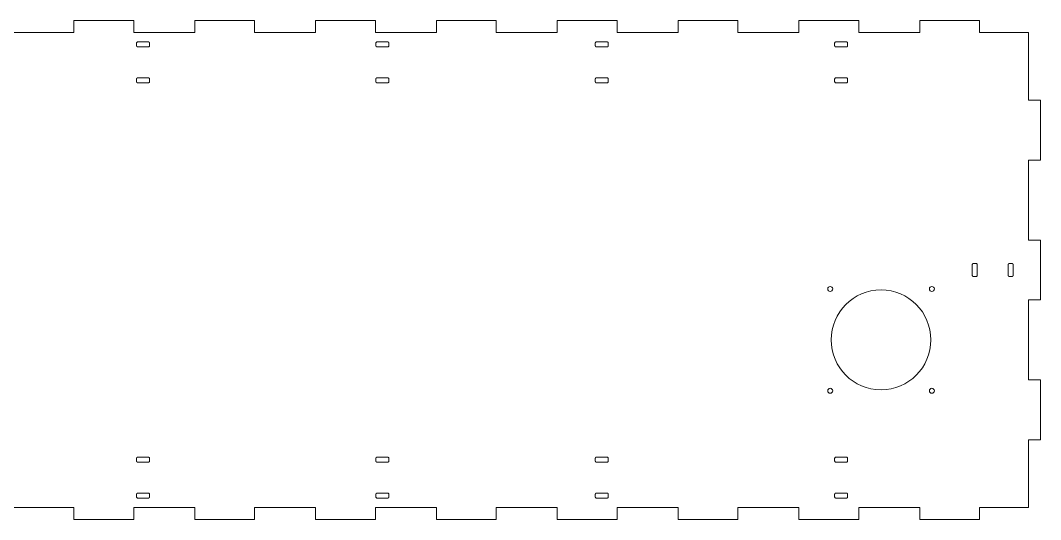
# Model space of a CAD drawing. Header units: millimetres. Extents: x 0 to 3016, y 0 to 2002.
# Drawn here: x 2504 to 3016, y 1008 to 1258 of the extents above; entities that cross this region are included whole.
import ezdxf

# ---------------------------------------------------------------- set-up
doc = ezdxf.new("R2010")
doc.units = ezdxf.units.MM
doc.layers.add('CORTE', color=1, linetype='Continuous', lineweight=0)

msp = doc.modelspace()

# ---------------------------------------------------------------- linework, layer by layer
at = {"layer": 'CORTE'}
msp.add_lwpolyline([(2500.705882, 1014), (2531.294118, 1014), (2531.294118, 1008), (2561.294118, 1008), (2561.294118, 1014), (2591.882353, 1014), (2591.882353, 1008), (2621.882353, 1008), (2621.882353, 1014), (2652.470588, 1014), (2652.470588, 1008), (2682.470588, 1008), (2682.470588, 1014), (2713.058824, 1014), (2713.058824, 1008), (2743.058824, 1008), (2743.058824, 1014), (2773.647059, 1014), (2773.647059, 1008), (2803.647059, 1008), (2803.647059, 1014), (2834.235294, 1014), (2834.235294, 1008), (2864.235294, 1008), (2864.235294, 1014), (2894.823529, 1014), (2894.823529, 1008), (2924.823529, 1008), (2924.823529, 1014), (2955.411765, 1014), (2955.411765, 1008), (2985.411765, 1008), (2985.411765, 1014), (3010, 1014), (3010, 1048), (3016, 1048), (3016, 1078), (3010, 1078), (3010, 1118), (3016, 1118), (3016, 1148), (3010, 1148), (3010, 1188), (3016, 1188), (3016, 1218), (3010, 1218), (3010, 1252), (2985.411765, 1252), (2985.411765, 1258), (2955.411765, 1258), (2955.411765, 1252), (2924.823529, 1252), (2924.823529, 1258), (2894.823529, 1258), (2894.823529, 1252), (2864.235294, 1252), (2864.235294, 1258), (2834.235294, 1258), (2834.235294, 1252), (2803.647059, 1252), (2803.647059, 1258), (2773.647059, 1258), (2773.647059, 1252), (2743.058824, 1252), (2743.058824, 1258), (2713.058824, 1258), (2713.058824, 1252), (2682.470588, 1252), (2682.470588, 1258), (2652.470588, 1258), (2652.470588, 1252), (2621.882353, 1252), (2621.882353, 1258), (2591.882353, 1258), (2591.882353, 1252), (2561.294118, 1252), (2561.294118, 1258), (2531.294118, 1258), (2531.294118, 1252), (2500.705882, 1252)], dxfattribs=at)
for points in [[(2569.25, 1246.65), (2569.246227, 1246.717179), (2569.234957, 1246.783513), (2569.21633, 1246.848167), (2569.190581, 1246.91033), (2569.158035, 1246.969219), (2569.119099, 1247.024094), (2569.074264, 1247.074264), (2569.024094, 1247.119099), (2568.969219, 1247.158035), (2568.91033, 1247.190581), (2568.848167, 1247.21633), (2568.783513, 1247.234957), (2568.717179, 1247.246227), (2568.65, 1247.25), (2563.35, 1247.25), (2563.282821, 1247.246227), (2563.216487, 1247.234957), (2563.151833, 1247.21633), (2563.08967, 1247.190581), (2563.030781, 1247.158035), (2562.975906, 1247.119099), (2562.925736, 1247.074264), (2562.880901, 1247.024094), (2562.841965, 1246.969219), (2562.809419, 1246.91033), (2562.78367, 1246.848167), (2562.765043, 1246.783513), (2562.753773, 1246.717179), (2562.75, 1246.65), (2562.75, 1245.35), (2562.753773, 1245.282821), (2562.765043, 1245.216487), (2562.78367, 1245.151833), (2562.809419, 1245.08967), (2562.841965, 1245.030781), (2562.880901, 1244.975906), (2562.925736, 1244.925736), (2562.975906, 1244.880901), (2563.030781, 1244.841965), (2563.08967, 1244.809419), (2563.151833, 1244.78367), (2563.216487, 1244.765043), (2563.282821, 1244.753773), (2563.35, 1244.75), (2568.65, 1244.75), (2568.717179, 1244.753773), (2568.783513, 1244.765043), (2568.848167, 1244.78367), (2568.91033, 1244.809419), (2568.969219, 1244.841965), (2569.024094, 1244.880901), (2569.074264, 1244.925736), (2569.119099, 1244.975906), (2569.158035, 1245.030781), (2569.190581, 1245.08967), (2569.21633, 1245.151833), (2569.234957, 1245.216487), (2569.246227, 1245.282821), (2569.25, 1245.35)], [(2689.25, 1246.65), (2689.246227, 1246.717179), (2689.234957, 1246.783513), (2689.21633, 1246.848167), (2689.190581, 1246.91033), (2689.158035, 1246.969219), (2689.119099, 1247.024094), (2689.074264, 1247.074264), (2689.024094, 1247.119099), (2688.969219, 1247.158035), (2688.91033, 1247.190581), (2688.848167, 1247.21633), (2688.783513, 1247.234957), (2688.717179, 1247.246227), (2688.65, 1247.25), (2683.35, 1247.25), (2683.282821, 1247.246227), (2683.216487, 1247.234957), (2683.151833, 1247.21633), (2683.08967, 1247.190581), (2683.030781, 1247.158035), (2682.975906, 1247.119099), (2682.925736, 1247.074264), (2682.880901, 1247.024094), (2682.841965, 1246.969219), (2682.809419, 1246.91033), (2682.78367, 1246.848167), (2682.765043, 1246.783513), (2682.753773, 1246.717179), (2682.75, 1246.65), (2682.75, 1245.35), (2682.753773, 1245.282821), (2682.765043, 1245.216487), (2682.78367, 1245.151833), (2682.809419, 1245.08967), (2682.841965, 1245.030781), (2682.880901, 1244.975906), (2682.925736, 1244.925736), (2682.975906, 1244.880901), (2683.030781, 1244.841965), (2683.08967, 1244.809419), (2683.151833, 1244.78367), (2683.216487, 1244.765043), (2683.282821, 1244.753773), (2683.35, 1244.75), (2688.65, 1244.75), (2688.717179, 1244.753773), (2688.783513, 1244.765043), (2688.848167, 1244.78367), (2688.91033, 1244.809419), (2688.969219, 1244.841965), (2689.024094, 1244.880901), (2689.074264, 1244.925736), (2689.119099, 1244.975906), (2689.158035, 1245.030781), (2689.190581, 1245.08967), (2689.21633, 1245.151833), (2689.234957, 1245.216487), (2689.246227, 1245.282821), (2689.25, 1245.35)], [(2799.25, 1246.65), (2799.246227, 1246.717179), (2799.234957, 1246.783513), (2799.21633, 1246.848167), (2799.190581, 1246.91033), (2799.158035, 1246.969219), (2799.119099, 1247.024094), (2799.074264, 1247.074264), (2799.024094, 1247.119099), (2798.969219, 1247.158035), (2798.91033, 1247.190581), (2798.848167, 1247.21633), (2798.783513, 1247.234957), (2798.717179, 1247.246227), (2798.65, 1247.25), (2793.35, 1247.25), (2793.282821, 1247.246227), (2793.216487, 1247.234957), (2793.151833, 1247.21633), (2793.08967, 1247.190581), (2793.030781, 1247.158035), (2792.975906, 1247.119099), (2792.925736, 1247.074264), (2792.880901, 1247.024094), (2792.841965, 1246.969219), (2792.809419, 1246.91033), (2792.78367, 1246.848167), (2792.765043, 1246.783513), (2792.753773, 1246.717179), (2792.75, 1246.65), (2792.75, 1245.35), (2792.753773, 1245.282821), (2792.765043, 1245.216487), (2792.78367, 1245.151833), (2792.809419, 1245.08967), (2792.841965, 1245.030781), (2792.880901, 1244.975906), (2792.925736, 1244.925736), (2792.975906, 1244.880901), (2793.030781, 1244.841965), (2793.08967, 1244.809419), (2793.151833, 1244.78367), (2793.216487, 1244.765043), (2793.282821, 1244.753773), (2793.35, 1244.75), (2798.65, 1244.75), (2798.717179, 1244.753773), (2798.783513, 1244.765043), (2798.848167, 1244.78367), (2798.91033, 1244.809419), (2798.969219, 1244.841965), (2799.024094, 1244.880901), (2799.074264, 1244.925736), (2799.119099, 1244.975906), (2799.158035, 1245.030781), (2799.190581, 1245.08967), (2799.21633, 1245.151833), (2799.234957, 1245.216487), (2799.246227, 1245.282821), (2799.25, 1245.35)], [(2919.25, 1246.65), (2919.246227, 1246.717179), (2919.234957, 1246.783513), (2919.21633, 1246.848167), (2919.190581, 1246.91033), (2919.158035, 1246.969219), (2919.119099, 1247.024094), (2919.074264, 1247.074264), (2919.024094, 1247.119099), (2918.969219, 1247.158035), (2918.91033, 1247.190581), (2918.848167, 1247.21633), (2918.783513, 1247.234957), (2918.717179, 1247.246227), (2918.65, 1247.25), (2913.35, 1247.25), (2913.282821, 1247.246227), (2913.216487, 1247.234957), (2913.151833, 1247.21633), (2913.08967, 1247.190581), (2913.030781, 1247.158035), (2912.975906, 1247.119099), (2912.925736, 1247.074264), (2912.880901, 1247.024094), (2912.841965, 1246.969219), (2912.809419, 1246.91033), (2912.78367, 1246.848167), (2912.765043, 1246.783513), (2912.753773, 1246.717179), (2912.75, 1246.65), (2912.75, 1245.35), (2912.753773, 1245.282821), (2912.765043, 1245.216487), (2912.78367, 1245.151833), (2912.809419, 1245.08967), (2912.841965, 1245.030781), (2912.880901, 1244.975906), (2912.925736, 1244.925736), (2912.975906, 1244.880901), (2913.030781, 1244.841965), (2913.08967, 1244.809419), (2913.151833, 1244.78367), (2913.216487, 1244.765043), (2913.282821, 1244.753773), (2913.35, 1244.75), (2918.65, 1244.75), (2918.717179, 1244.753773), (2918.783513, 1244.765043), (2918.848167, 1244.78367), (2918.91033, 1244.809419), (2918.969219, 1244.841965), (2919.024094, 1244.880901), (2919.074264, 1244.925736), (2919.119099, 1244.975906), (2919.158035, 1245.030781), (2919.190581, 1245.08967), (2919.21633, 1245.151833), (2919.234957, 1245.216487), (2919.246227, 1245.282821), (2919.25, 1245.35)], [(2569.25, 1228.65), (2569.246227, 1228.717179), (2569.234957, 1228.783513), (2569.21633, 1228.848167), (2569.190581, 1228.91033), (2569.158035, 1228.969219), (2569.119099, 1229.024094), (2569.074264, 1229.074264), (2569.024094, 1229.119099), (2568.969219, 1229.158035), (2568.91033, 1229.190581), (2568.848167, 1229.21633), (2568.783513, 1229.234957), (2568.717179, 1229.246227), (2568.65, 1229.25), (2563.35, 1229.25), (2563.282821, 1229.246227), (2563.216487, 1229.234957), (2563.151833, 1229.21633), (2563.08967, 1229.190581), (2563.030781, 1229.158035), (2562.975906, 1229.119099), (2562.925736, 1229.074264), (2562.880901, 1229.024094), (2562.841965, 1228.969219), (2562.809419, 1228.91033), (2562.78367, 1228.848167), (2562.765043, 1228.783513), (2562.753773, 1228.717179), (2562.75, 1228.65), (2562.75, 1227.35), (2562.753773, 1227.282821), (2562.765043, 1227.216487), (2562.78367, 1227.151833), (2562.809419, 1227.08967), (2562.841965, 1227.030781), (2562.880901, 1226.975906), (2562.925736, 1226.925736), (2562.975906, 1226.880901), (2563.030781, 1226.841965), (2563.08967, 1226.809419), (2563.151833, 1226.78367), (2563.216487, 1226.765043), (2563.282821, 1226.753773), (2563.35, 1226.75), (2568.65, 1226.75), (2568.717179, 1226.753773), (2568.783513, 1226.765043), (2568.848167, 1226.78367), (2568.91033, 1226.809419), (2568.969219, 1226.841965), (2569.024094, 1226.880901), (2569.074264, 1226.925736), (2569.119099, 1226.975906), (2569.158035, 1227.030781), (2569.190581, 1227.08967), (2569.21633, 1227.151833), (2569.234957, 1227.216487), (2569.246227, 1227.282821), (2569.25, 1227.35)], [(2689.25, 1228.65), (2689.246227, 1228.717179), (2689.234957, 1228.783513), (2689.21633, 1228.848167), (2689.190581, 1228.91033), (2689.158035, 1228.969219), (2689.119099, 1229.024094), (2689.074264, 1229.074264), (2689.024094, 1229.119099), (2688.969219, 1229.158035), (2688.91033, 1229.190581), (2688.848167, 1229.21633), (2688.783513, 1229.234957), (2688.717179, 1229.246227), (2688.65, 1229.25), (2683.35, 1229.25), (2683.282821, 1229.246227), (2683.216487, 1229.234957), (2683.151833, 1229.21633), (2683.08967, 1229.190581), (2683.030781, 1229.158035), (2682.975906, 1229.119099), (2682.925736, 1229.074264), (2682.880901, 1229.024094), (2682.841965, 1228.969219), (2682.809419, 1228.91033), (2682.78367, 1228.848167), (2682.765043, 1228.783513), (2682.753773, 1228.717179), (2682.75, 1228.65), (2682.75, 1227.35), (2682.753773, 1227.282821), (2682.765043, 1227.216487), (2682.78367, 1227.151833), (2682.809419, 1227.08967), (2682.841965, 1227.030781), (2682.880901, 1226.975906), (2682.925736, 1226.925736), (2682.975906, 1226.880901), (2683.030781, 1226.841965), (2683.08967, 1226.809419), (2683.151833, 1226.78367), (2683.216487, 1226.765043), (2683.282821, 1226.753773), (2683.35, 1226.75), (2688.65, 1226.75), (2688.717179, 1226.753773), (2688.783513, 1226.765043), (2688.848167, 1226.78367), (2688.91033, 1226.809419), (2688.969219, 1226.841965), (2689.024094, 1226.880901), (2689.074264, 1226.925736), (2689.119099, 1226.975906), (2689.158035, 1227.030781), (2689.190581, 1227.08967), (2689.21633, 1227.151833), (2689.234957, 1227.216487), (2689.246227, 1227.282821), (2689.25, 1227.35)], [(2799.25, 1228.65), (2799.246227, 1228.717179), (2799.234957, 1228.783513), (2799.21633, 1228.848167), (2799.190581, 1228.91033), (2799.158035, 1228.969219), (2799.119099, 1229.024094), (2799.074264, 1229.074264), (2799.024094, 1229.119099), (2798.969219, 1229.158035), (2798.91033, 1229.190581), (2798.848167, 1229.21633), (2798.783513, 1229.234957), (2798.717179, 1229.246227), (2798.65, 1229.25), (2793.35, 1229.25), (2793.282821, 1229.246227), (2793.216487, 1229.234957), (2793.151833, 1229.21633), (2793.08967, 1229.190581), (2793.030781, 1229.158035), (2792.975906, 1229.119099), (2792.925736, 1229.074264), (2792.880901, 1229.024094), (2792.841965, 1228.969219), (2792.809419, 1228.91033), (2792.78367, 1228.848167), (2792.765043, 1228.783513), (2792.753773, 1228.717179), (2792.75, 1228.65), (2792.75, 1227.35), (2792.753773, 1227.282821), (2792.765043, 1227.216487), (2792.78367, 1227.151833), (2792.809419, 1227.08967), (2792.841965, 1227.030781), (2792.880901, 1226.975906), (2792.925736, 1226.925736), (2792.975906, 1226.880901), (2793.030781, 1226.841965), (2793.08967, 1226.809419), (2793.151833, 1226.78367), (2793.216487, 1226.765043), (2793.282821, 1226.753773), (2793.35, 1226.75), (2798.65, 1226.75), (2798.717179, 1226.753773), (2798.783513, 1226.765043), (2798.848167, 1226.78367), (2798.91033, 1226.809419), (2798.969219, 1226.841965), (2799.024094, 1226.880901), (2799.074264, 1226.925736), (2799.119099, 1226.975906), (2799.158035, 1227.030781), (2799.190581, 1227.08967), (2799.21633, 1227.151833), (2799.234957, 1227.216487), (2799.246227, 1227.282821), (2799.25, 1227.35)], [(2919.25, 1228.65), (2919.246227, 1228.717179), (2919.234957, 1228.783513), (2919.21633, 1228.848167), (2919.190581, 1228.91033), (2919.158035, 1228.969219), (2919.119099, 1229.024094), (2919.074264, 1229.074264), (2919.024094, 1229.119099), (2918.969219, 1229.158035), (2918.91033, 1229.190581), (2918.848167, 1229.21633), (2918.783513, 1229.234957), (2918.717179, 1229.246227), (2918.65, 1229.25), (2913.35, 1229.25), (2913.282821, 1229.246227), (2913.216487, 1229.234957), (2913.151833, 1229.21633), (2913.08967, 1229.190581), (2913.030781, 1229.158035), (2912.975906, 1229.119099), (2912.925736, 1229.074264), (2912.880901, 1229.024094), (2912.841965, 1228.969219), (2912.809419, 1228.91033), (2912.78367, 1228.848167), (2912.765043, 1228.783513), (2912.753773, 1228.717179), (2912.75, 1228.65), (2912.75, 1227.35), (2912.753773, 1227.282821), (2912.765043, 1227.216487), (2912.78367, 1227.151833), (2912.809419, 1227.08967), (2912.841965, 1227.030781), (2912.880901, 1226.975906), (2912.925736, 1226.925736), (2912.975906, 1226.880901), (2913.030781, 1226.841965), (2913.08967, 1226.809419), (2913.151833, 1226.78367), (2913.216487, 1226.765043), (2913.282821, 1226.753773), (2913.35, 1226.75), (2918.65, 1226.75), (2918.717179, 1226.753773), (2918.783513, 1226.765043), (2918.848167, 1226.78367), (2918.91033, 1226.809419), (2918.969219, 1226.841965), (2919.024094, 1226.880901), (2919.074264, 1226.925736), (2919.119099, 1226.975906), (2919.158035, 1227.030781), (2919.190581, 1227.08967), (2919.21633, 1227.151833), (2919.234957, 1227.216487), (2919.246227, 1227.282821), (2919.25, 1227.35)], [(2984.25, 1135.65), (2984.246227, 1135.717179), (2984.234957, 1135.783513), (2984.21633, 1135.848167), (2984.190581, 1135.91033), (2984.158035, 1135.969219), (2984.119099, 1136.024094), (2984.074264, 1136.074264), (2984.024094, 1136.119099), (2983.969219, 1136.158035), (2983.91033, 1136.190581), (2983.848167, 1136.21633), (2983.783513, 1136.234957), (2983.717179, 1136.246227), (2983.65, 1136.25), (2982.35, 1136.25), (2982.282821, 1136.246227), (2982.216487, 1136.234957), (2982.151833, 1136.21633), (2982.08967, 1136.190581), (2982.030781, 1136.158035), (2981.975906, 1136.119099), (2981.925736, 1136.074264), (2981.880901, 1136.024094), (2981.841965, 1135.969219), (2981.809419, 1135.91033), (2981.78367, 1135.848167), (2981.765043, 1135.783513), (2981.753773, 1135.717179), (2981.75, 1135.65), (2981.75, 1130.35), (2981.753773, 1130.282821), (2981.765043, 1130.216487), (2981.78367, 1130.151833), (2981.809419, 1130.08967), (2981.841965, 1130.030781), (2981.880901, 1129.975906), (2981.925736, 1129.925736), (2981.975906, 1129.880901), (2982.030781, 1129.841965), (2982.08967, 1129.809419), (2982.151833, 1129.78367), (2982.216487, 1129.765043), (2982.282821, 1129.753773), (2982.35, 1129.75), (2983.65, 1129.75), (2983.717179, 1129.753773), (2983.783513, 1129.765043), (2983.848167, 1129.78367), (2983.91033, 1129.809419), (2983.969219, 1129.841965), (2984.024094, 1129.880901), (2984.074264, 1129.925736), (2984.119099, 1129.975906), (2984.158035, 1130.030781), (2984.190581, 1130.08967), (2984.21633, 1130.151833), (2984.234957, 1130.216487), (2984.246227, 1130.282821), (2984.25, 1130.35)], [(3002.25, 1135.65), (3002.246227, 1135.717179), (3002.234957, 1135.783513), (3002.21633, 1135.848167), (3002.190581, 1135.91033), (3002.158035, 1135.969219), (3002.119099, 1136.024094), (3002.074264, 1136.074264), (3002.024094, 1136.119099), (3001.969219, 1136.158035), (3001.91033, 1136.190581), (3001.848167, 1136.21633), (3001.783513, 1136.234957), (3001.717179, 1136.246227), (3001.65, 1136.25), (3000.35, 1136.25), (3000.282821, 1136.246227), (3000.216487, 1136.234957), (3000.151833, 1136.21633), (3000.08967, 1136.190581), (3000.030781, 1136.158035), (2999.975906, 1136.119099), (2999.925736, 1136.074264), (2999.880901, 1136.024094), (2999.841965, 1135.969219), (2999.809419, 1135.91033), (2999.78367, 1135.848167), (2999.765043, 1135.783513), (2999.753773, 1135.717179), (2999.75, 1135.65), (2999.75, 1130.35), (2999.753773, 1130.282821), (2999.765043, 1130.216487), (2999.78367, 1130.151833), (2999.809419, 1130.08967), (2999.841965, 1130.030781), (2999.880901, 1129.975906), (2999.925736, 1129.925736), (2999.975906, 1129.880901), (3000.030781, 1129.841965), (3000.08967, 1129.809419), (3000.151833, 1129.78367), (3000.216487, 1129.765043), (3000.282821, 1129.753773), (3000.35, 1129.75), (3001.65, 1129.75), (3001.717179, 1129.753773), (3001.783513, 1129.765043), (3001.848167, 1129.78367), (3001.91033, 1129.809419), (3001.969219, 1129.841965), (3002.024094, 1129.880901), (3002.074264, 1129.925736), (3002.119099, 1129.975906), (3002.158035, 1130.030781), (3002.190581, 1130.08967), (3002.21633, 1130.151833), (3002.234957, 1130.216487), (3002.246227, 1130.282821), (3002.25, 1130.35)], [(2569.25, 1038.65), (2569.246227, 1038.717179), (2569.234957, 1038.783513), (2569.21633, 1038.848167), (2569.190581, 1038.91033), (2569.158035, 1038.969219), (2569.119099, 1039.024094), (2569.074264, 1039.074264), (2569.024094, 1039.119099), (2568.969219, 1039.158035), (2568.91033, 1039.190581), (2568.848167, 1039.21633), (2568.783513, 1039.234957), (2568.717179, 1039.246227), (2568.65, 1039.25), (2563.35, 1039.25), (2563.282821, 1039.246227), (2563.216487, 1039.234957), (2563.151833, 1039.21633), (2563.08967, 1039.190581), (2563.030781, 1039.158035), (2562.975906, 1039.119099), (2562.925736, 1039.074264), (2562.880901, 1039.024094), (2562.841965, 1038.969219), (2562.809419, 1038.91033), (2562.78367, 1038.848167), (2562.765043, 1038.783513), (2562.753773, 1038.717179), (2562.75, 1038.65), (2562.75, 1037.35), (2562.753773, 1037.282821), (2562.765043, 1037.216487), (2562.78367, 1037.151833), (2562.809419, 1037.08967), (2562.841965, 1037.030781), (2562.880901, 1036.975906), (2562.925736, 1036.925736), (2562.975906, 1036.880901), (2563.030781, 1036.841965), (2563.08967, 1036.809419), (2563.151833, 1036.78367), (2563.216487, 1036.765043), (2563.282821, 1036.753773), (2563.35, 1036.75), (2568.65, 1036.75), (2568.717179, 1036.753773), (2568.783513, 1036.765043), (2568.848167, 1036.78367), (2568.91033, 1036.809419), (2568.969219, 1036.841965), (2569.024094, 1036.880901), (2569.074264, 1036.925736), (2569.119099, 1036.975906), (2569.158035, 1037.030781), (2569.190581, 1037.08967), (2569.21633, 1037.151833), (2569.234957, 1037.216487), (2569.246227, 1037.282821), (2569.25, 1037.35)], [(2689.25, 1038.65), (2689.246227, 1038.717179), (2689.234957, 1038.783513), (2689.21633, 1038.848167), (2689.190581, 1038.91033), (2689.158035, 1038.969219), (2689.119099, 1039.024094), (2689.074264, 1039.074264), (2689.024094, 1039.119099), (2688.969219, 1039.158035), (2688.91033, 1039.190581), (2688.848167, 1039.21633), (2688.783513, 1039.234957), (2688.717179, 1039.246227), (2688.65, 1039.25), (2683.35, 1039.25), (2683.282821, 1039.246227), (2683.216487, 1039.234957), (2683.151833, 1039.21633), (2683.08967, 1039.190581), (2683.030781, 1039.158035), (2682.975906, 1039.119099), (2682.925736, 1039.074264), (2682.880901, 1039.024094), (2682.841965, 1038.969219), (2682.809419, 1038.91033), (2682.78367, 1038.848167), (2682.765043, 1038.783513), (2682.753773, 1038.717179), (2682.75, 1038.65), (2682.75, 1037.35), (2682.753773, 1037.282821), (2682.765043, 1037.216487), (2682.78367, 1037.151833), (2682.809419, 1037.08967), (2682.841965, 1037.030781), (2682.880901, 1036.975906), (2682.925736, 1036.925736), (2682.975906, 1036.880901), (2683.030781, 1036.841965), (2683.08967, 1036.809419), (2683.151833, 1036.78367), (2683.216487, 1036.765043), (2683.282821, 1036.753773), (2683.35, 1036.75), (2688.65, 1036.75), (2688.717179, 1036.753773), (2688.783513, 1036.765043), (2688.848167, 1036.78367), (2688.91033, 1036.809419), (2688.969219, 1036.841965), (2689.024094, 1036.880901), (2689.074264, 1036.925736), (2689.119099, 1036.975906), (2689.158035, 1037.030781), (2689.190581, 1037.08967), (2689.21633, 1037.151833), (2689.234957, 1037.216487), (2689.246227, 1037.282821), (2689.25, 1037.35)], [(2799.25, 1038.65), (2799.246227, 1038.717179), (2799.234957, 1038.783513), (2799.21633, 1038.848167), (2799.190581, 1038.91033), (2799.158035, 1038.969219), (2799.119099, 1039.024094), (2799.074264, 1039.074264), (2799.024094, 1039.119099), (2798.969219, 1039.158035), (2798.91033, 1039.190581), (2798.848167, 1039.21633), (2798.783513, 1039.234957), (2798.717179, 1039.246227), (2798.65, 1039.25), (2793.35, 1039.25), (2793.282821, 1039.246227), (2793.216487, 1039.234957), (2793.151833, 1039.21633), (2793.08967, 1039.190581), (2793.030781, 1039.158035), (2792.975906, 1039.119099), (2792.925736, 1039.074264), (2792.880901, 1039.024094), (2792.841965, 1038.969219), (2792.809419, 1038.91033), (2792.78367, 1038.848167), (2792.765043, 1038.783513), (2792.753773, 1038.717179), (2792.75, 1038.65), (2792.75, 1037.35), (2792.753773, 1037.282821), (2792.765043, 1037.216487), (2792.78367, 1037.151833), (2792.809419, 1037.08967), (2792.841965, 1037.030781), (2792.880901, 1036.975906), (2792.925736, 1036.925736), (2792.975906, 1036.880901), (2793.030781, 1036.841965), (2793.08967, 1036.809419), (2793.151833, 1036.78367), (2793.216487, 1036.765043), (2793.282821, 1036.753773), (2793.35, 1036.75), (2798.65, 1036.75), (2798.717179, 1036.753773), (2798.783513, 1036.765043), (2798.848167, 1036.78367), (2798.91033, 1036.809419), (2798.969219, 1036.841965), (2799.024094, 1036.880901), (2799.074264, 1036.925736), (2799.119099, 1036.975906), (2799.158035, 1037.030781), (2799.190581, 1037.08967), (2799.21633, 1037.151833), (2799.234957, 1037.216487), (2799.246227, 1037.282821), (2799.25, 1037.35)], [(2919.25, 1038.65), (2919.246227, 1038.717179), (2919.234957, 1038.783513), (2919.21633, 1038.848167), (2919.190581, 1038.91033), (2919.158035, 1038.969219), (2919.119099, 1039.024094), (2919.074264, 1039.074264), (2919.024094, 1039.119099), (2918.969219, 1039.158035), (2918.91033, 1039.190581), (2918.848167, 1039.21633), (2918.783513, 1039.234957), (2918.717179, 1039.246227), (2918.65, 1039.25), (2913.35, 1039.25), (2913.282821, 1039.246227), (2913.216487, 1039.234957), (2913.151833, 1039.21633), (2913.08967, 1039.190581), (2913.030781, 1039.158035), (2912.975906, 1039.119099), (2912.925736, 1039.074264), (2912.880901, 1039.024094), (2912.841965, 1038.969219), (2912.809419, 1038.91033), (2912.78367, 1038.848167), (2912.765043, 1038.783513), (2912.753773, 1038.717179), (2912.75, 1038.65), (2912.75, 1037.35), (2912.753773, 1037.282821), (2912.765043, 1037.216487), (2912.78367, 1037.151833), (2912.809419, 1037.08967), (2912.841965, 1037.030781), (2912.880901, 1036.975906), (2912.925736, 1036.925736), (2912.975906, 1036.880901), (2913.030781, 1036.841965), (2913.08967, 1036.809419), (2913.151833, 1036.78367), (2913.216487, 1036.765043), (2913.282821, 1036.753773), (2913.35, 1036.75), (2918.65, 1036.75), (2918.717179, 1036.753773), (2918.783513, 1036.765043), (2918.848167, 1036.78367), (2918.91033, 1036.809419), (2918.969219, 1036.841965), (2919.024094, 1036.880901), (2919.074264, 1036.925736), (2919.119099, 1036.975906), (2919.158035, 1037.030781), (2919.190581, 1037.08967), (2919.21633, 1037.151833), (2919.234957, 1037.216487), (2919.246227, 1037.282821), (2919.25, 1037.35)], [(2569.25, 1020.65), (2569.246227, 1020.717179), (2569.234957, 1020.783513), (2569.21633, 1020.848167), (2569.190581, 1020.91033), (2569.158035, 1020.969219), (2569.119099, 1021.024094), (2569.074264, 1021.074264), (2569.024094, 1021.119099), (2568.969219, 1021.158035), (2568.91033, 1021.190581), (2568.848167, 1021.21633), (2568.783513, 1021.234957), (2568.717179, 1021.246227), (2568.65, 1021.25), (2563.35, 1021.25), (2563.282821, 1021.246227), (2563.216487, 1021.234957), (2563.151833, 1021.21633), (2563.08967, 1021.190581), (2563.030781, 1021.158035), (2562.975906, 1021.119099), (2562.925736, 1021.074264), (2562.880901, 1021.024094), (2562.841965, 1020.969219), (2562.809419, 1020.91033), (2562.78367, 1020.848167), (2562.765043, 1020.783513), (2562.753773, 1020.717179), (2562.75, 1020.65), (2562.75, 1019.35), (2562.753773, 1019.282821), (2562.765043, 1019.216487), (2562.78367, 1019.151833), (2562.809419, 1019.08967), (2562.841965, 1019.030781), (2562.880901, 1018.975906), (2562.925736, 1018.925736), (2562.975906, 1018.880901), (2563.030781, 1018.841965), (2563.08967, 1018.809419), (2563.151833, 1018.78367), (2563.216487, 1018.765043), (2563.282821, 1018.753773), (2563.35, 1018.75), (2568.65, 1018.75), (2568.717179, 1018.753773), (2568.783513, 1018.765043), (2568.848167, 1018.78367), (2568.91033, 1018.809419), (2568.969219, 1018.841965), (2569.024094, 1018.880901), (2569.074264, 1018.925736), (2569.119099, 1018.975906), (2569.158035, 1019.030781), (2569.190581, 1019.08967), (2569.21633, 1019.151833), (2569.234957, 1019.216487), (2569.246227, 1019.282821), (2569.25, 1019.35)], [(2689.25, 1020.65), (2689.246227, 1020.717179), (2689.234957, 1020.783513), (2689.21633, 1020.848167), (2689.190581, 1020.91033), (2689.158035, 1020.969219), (2689.119099, 1021.024094), (2689.074264, 1021.074264), (2689.024094, 1021.119099), (2688.969219, 1021.158035), (2688.91033, 1021.190581), (2688.848167, 1021.21633), (2688.783513, 1021.234957), (2688.717179, 1021.246227), (2688.65, 1021.25), (2683.35, 1021.25), (2683.282821, 1021.246227), (2683.216487, 1021.234957), (2683.151833, 1021.21633), (2683.08967, 1021.190581), (2683.030781, 1021.158035), (2682.975906, 1021.119099), (2682.925736, 1021.074264), (2682.880901, 1021.024094), (2682.841965, 1020.969219), (2682.809419, 1020.91033), (2682.78367, 1020.848167), (2682.765043, 1020.783513), (2682.753773, 1020.717179), (2682.75, 1020.65), (2682.75, 1019.35), (2682.753773, 1019.282821), (2682.765043, 1019.216487), (2682.78367, 1019.151833), (2682.809419, 1019.08967), (2682.841965, 1019.030781), (2682.880901, 1018.975906), (2682.925736, 1018.925736), (2682.975906, 1018.880901), (2683.030781, 1018.841965), (2683.08967, 1018.809419), (2683.151833, 1018.78367), (2683.216487, 1018.765043), (2683.282821, 1018.753773), (2683.35, 1018.75), (2688.65, 1018.75), (2688.717179, 1018.753773), (2688.783513, 1018.765043), (2688.848167, 1018.78367), (2688.91033, 1018.809419), (2688.969219, 1018.841965), (2689.024094, 1018.880901), (2689.074264, 1018.925736), (2689.119099, 1018.975906), (2689.158035, 1019.030781), (2689.190581, 1019.08967), (2689.21633, 1019.151833), (2689.234957, 1019.216487), (2689.246227, 1019.282821), (2689.25, 1019.35)], [(2799.25, 1020.65), (2799.246227, 1020.717179), (2799.234957, 1020.783513), (2799.21633, 1020.848167), (2799.190581, 1020.91033), (2799.158035, 1020.969219), (2799.119099, 1021.024094), (2799.074264, 1021.074264), (2799.024094, 1021.119099), (2798.969219, 1021.158035), (2798.91033, 1021.190581), (2798.848167, 1021.21633), (2798.783513, 1021.234957), (2798.717179, 1021.246227), (2798.65, 1021.25), (2793.35, 1021.25), (2793.282821, 1021.246227), (2793.216487, 1021.234957), (2793.151833, 1021.21633), (2793.08967, 1021.190581), (2793.030781, 1021.158035), (2792.975906, 1021.119099), (2792.925736, 1021.074264), (2792.880901, 1021.024094), (2792.841965, 1020.969219), (2792.809419, 1020.91033), (2792.78367, 1020.848167), (2792.765043, 1020.783513), (2792.753773, 1020.717179), (2792.75, 1020.65), (2792.75, 1019.35), (2792.753773, 1019.282821), (2792.765043, 1019.216487), (2792.78367, 1019.151833), (2792.809419, 1019.08967), (2792.841965, 1019.030781), (2792.880901, 1018.975906), (2792.925736, 1018.925736), (2792.975906, 1018.880901), (2793.030781, 1018.841965), (2793.08967, 1018.809419), (2793.151833, 1018.78367), (2793.216487, 1018.765043), (2793.282821, 1018.753773), (2793.35, 1018.75), (2798.65, 1018.75), (2798.717179, 1018.753773), (2798.783513, 1018.765043), (2798.848167, 1018.78367), (2798.91033, 1018.809419), (2798.969219, 1018.841965), (2799.024094, 1018.880901), (2799.074264, 1018.925736), (2799.119099, 1018.975906), (2799.158035, 1019.030781), (2799.190581, 1019.08967), (2799.21633, 1019.151833), (2799.234957, 1019.216487), (2799.246227, 1019.282821), (2799.25, 1019.35)], [(2919.25, 1020.65), (2919.246227, 1020.717179), (2919.234957, 1020.783513), (2919.21633, 1020.848167), (2919.190581, 1020.91033), (2919.158035, 1020.969219), (2919.119099, 1021.024094), (2919.074264, 1021.074264), (2919.024094, 1021.119099), (2918.969219, 1021.158035), (2918.91033, 1021.190581), (2918.848167, 1021.21633), (2918.783513, 1021.234957), (2918.717179, 1021.246227), (2918.65, 1021.25), (2913.35, 1021.25), (2913.282821, 1021.246227), (2913.216487, 1021.234957), (2913.151833, 1021.21633), (2913.08967, 1021.190581), (2913.030781, 1021.158035), (2912.975906, 1021.119099), (2912.925736, 1021.074264), (2912.880901, 1021.024094), (2912.841965, 1020.969219), (2912.809419, 1020.91033), (2912.78367, 1020.848167), (2912.765043, 1020.783513), (2912.753773, 1020.717179), (2912.75, 1020.65), (2912.75, 1019.35), (2912.753773, 1019.282821), (2912.765043, 1019.216487), (2912.78367, 1019.151833), (2912.809419, 1019.08967), (2912.841965, 1019.030781), (2912.880901, 1018.975906), (2912.925736, 1018.925736), (2912.975906, 1018.880901), (2913.030781, 1018.841965), (2913.08967, 1018.809419), (2913.151833, 1018.78367), (2913.216487, 1018.765043), (2913.282821, 1018.753773), (2913.35, 1018.75), (2918.65, 1018.75), (2918.717179, 1018.753773), (2918.783513, 1018.765043), (2918.848167, 1018.78367), (2918.91033, 1018.809419), (2918.969219, 1018.841965), (2919.024094, 1018.880901), (2919.074264, 1018.925736), (2919.119099, 1018.975906), (2919.158035, 1019.030781), (2919.190581, 1019.08967), (2919.21633, 1019.151833), (2919.234957, 1019.216487), (2919.246227, 1019.282821), (2919.25, 1019.35)]]:
    msp.add_lwpolyline(points, close=True, dxfattribs=at)
for centre, radius in [((2910.5, 1123.5), 1.25), ((2936, 1098), 25), ((2961.5, 1123.5), 1.25), ((2910.5, 1072.5), 1.25), ((2961.5, 1072.5), 1.25)]:
    msp.add_circle(centre, radius, dxfattribs=at)

doc.saveas('drawing.dxf')
